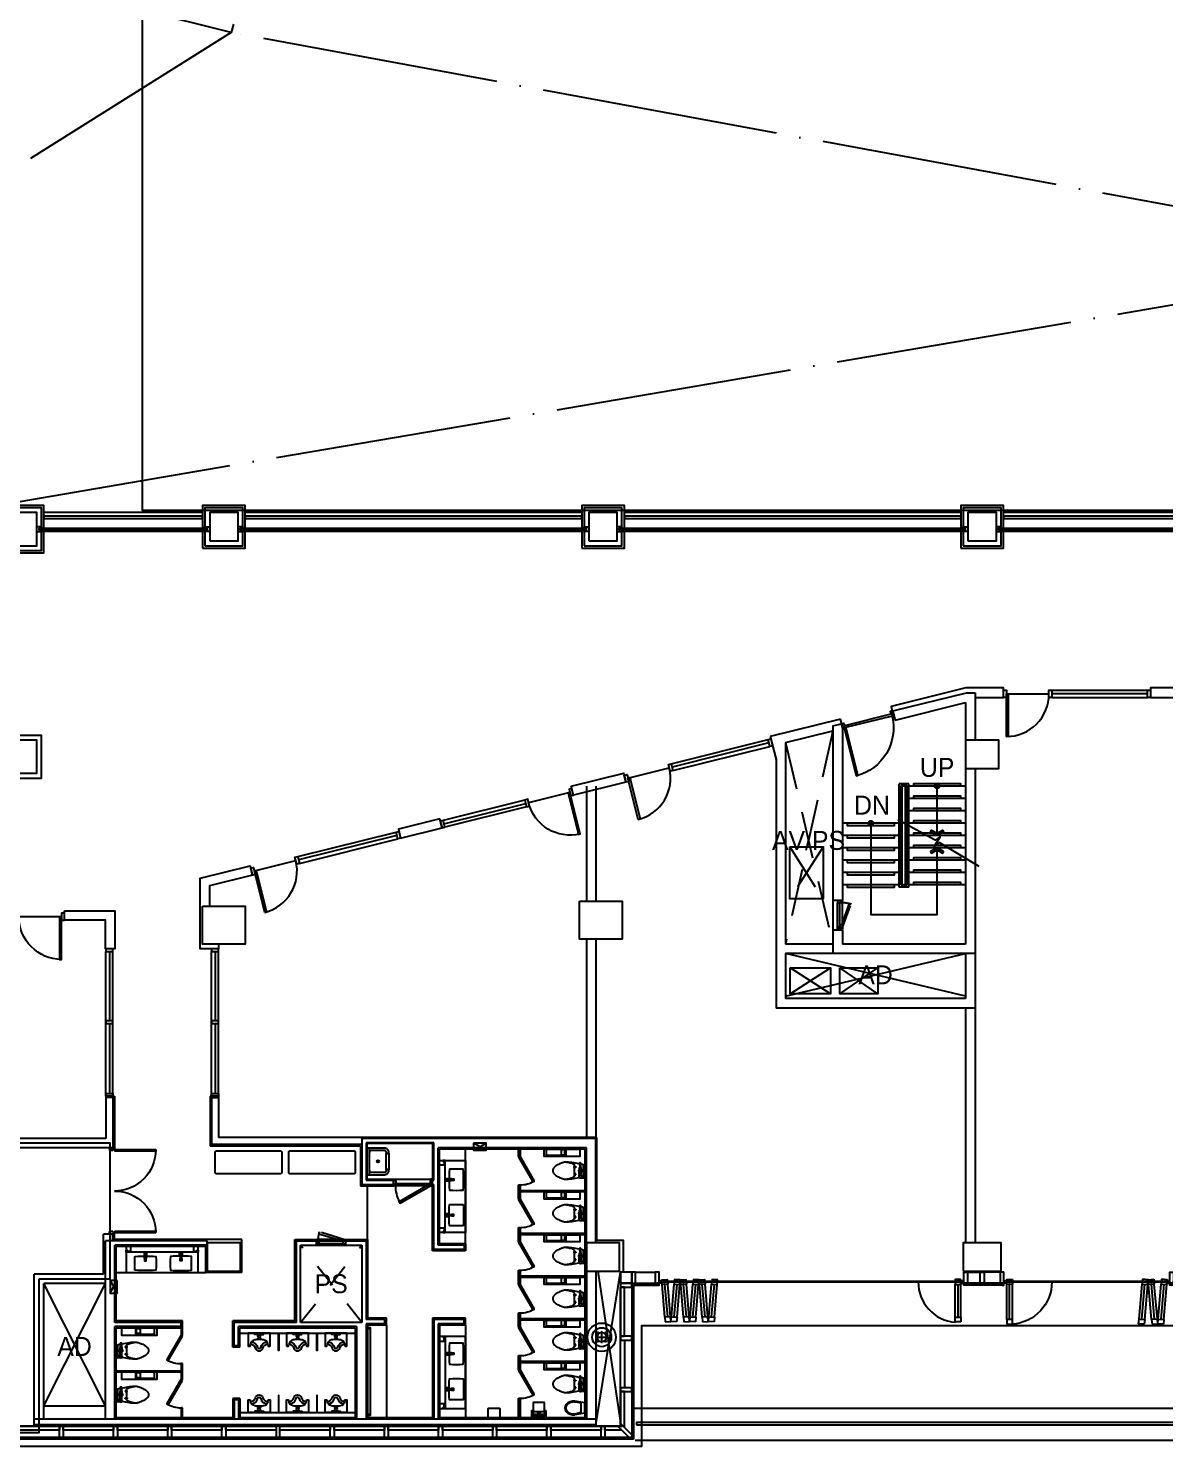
# Model space of a CAD drawing. Header units: millimetres. Extents: x -7448 to 427567, y 91657 to 341328.
# Drawn here: x 232047 to 256022, y 198542 to 228452 of the extents above; entities that cross this region are included whole.
import ezdxf
from ezdxf.enums import TextEntityAlignment as Align
from ezdxf.lldxf.tags import DXFTag

# ---------------------------------------------------------------- set-up
doc = ezdxf.new("R2010")
doc.units = ezdxf.units.MM
doc.header["$LTSCALE"] = 500
doc.header["$MEASUREMENT"] = 0
for name, pattern in [('CEN-1', [24, 20, -2, 0, -2]), ('CONTINOUS', [0]), ('HIDDEN', [2, 1, -1]), ('HOON1', [3, 2, -1])]:
    doc.linetypes.add(name, pattern=pattern)
doc.layers.get('0').update_dxf_attribs({"linetype": 'CONTINUOUS'})
doc.layers.add('e-plan', color=9, linetype='CONTINUOUS')
doc.styles.add('돋움', font='Dotum.ttf')
tags = doc.linetypes.add('HIDDENX2', pattern=[0.75, 0.5, -0.25]).pattern_tags.tags
tags[6:7] = [DXFTag(74, 4), DXFTag(75, 0), DXFTag(340, '0'), DXFTag(46, 1.0), DXFTag(50, 0.0), DXFTag(44, 0.0), DXFTag(45, 0.0)]
tags[4:5] = [DXFTag(74, 4), DXFTag(75, 0), DXFTag(340, '0'), DXFTag(46, 1.0), DXFTag(50, 0.0), DXFTag(44, 0.0), DXFTag(45, 0.0)]

# ---------------------------------------------------------------- blocks, each defined once
blk = doc.blocks.new('2F 기둥 140514')
at = {"layer": 'e-plan', "ltscale": 0.5}
for points in [[(171603, 87500), (172303, 87500), (172303, 88200), (171603, 88200)], [(175953, 87600), (176553, 87600), (176553, 88200), (175953, 88200)], [(183953, 87600), (184553, 87600), (184553, 88200), (183953, 88200)], [(191953, 87600), (192553, 87600), (192553, 88200), (191953, 88200)], [(171603, 82700), (172303, 82700), (172303, 83400), (171603, 83400)], [(191903, 82800), (192603, 82800), (192603, 83400), (191903, 83400)], [(175803, 79900), (176703, 79900), (176703, 79100), (175803, 79100)], [(183753, 80000), (184653, 80000), (184653, 79200), (183753, 79200)], [(175903, 72200), (176603, 72200), (176603, 72800), (175903, 72800)], [(183903, 72200), (184603, 72200), (184603, 72800), (183903, 72800)], [(191853, 72200), (192653, 72200), (192653, 72800), (191853, 72800)]]:
    blk.add_lwpolyline(points, close=True, dxfattribs=at)
blk = doc.blocks.new('A$C786028D1')
at = {"layer": 'e-plan', "linetype": 'ByBlock'}
for p, q in [((-171033, -57343), (-171067, -57343)), ((-171067, -57377), (-171067, -57343)), ((-170967, -57568), (-170967, -57318)), ((-170867, -57343), (-170901, -57343)), ((-170867, -57377), (-170867, -57343)), ((-171092, -57443), (-170842, -57443)), ((-171067, -57543), (-171067, -57509)), ((-171033, -57543), (-171067, -57543)), ((-170867, -57543), (-170901, -57543)), ((-170867, -57543), (-170867, -57509))]:
    blk.add_line(p, q, dxfattribs=at)
blk.add_circle((-170967, -57443), 300, dxfattribs=at)
at = {"layer": 'e-plan', "linetype": 'CONTINOUS'}
blk.add_circle((-170967, -57443), 200, dxfattribs=at)
at = {"layer": 'e-plan', "linetype": 'Continuous'}
blk.add_circle((-170967, -57443), 100, dxfattribs=at)
blk = doc.blocks.new('do-hi-207-D-P')
at = {"layer": 'e-plan'}
for p, q in [((25, 50), (25, 925)), ((55, 50), (55, 924)), ((1745, 50), (1745, 924)), ((1775, 50), (1775, 925)), ((0, -50), (0, 50)), ((0, 50), (25, 50)), ((25, 50), (55, 50)), ((25, 50), (25, 19)), ((25, 19), (45, 19)), ((45, 19), (45, -50)), ((1775, 50), (1745, 50)), ((1775, 19), (1755, 19)), ((1755, 19), (1755, -50)), ((1800, 50), (1775, 50)), ((1775, 50), (1775, 19)), ((1800, -50), (1800, 50)), ((0, -50), (45, -50)), ((1800, -50), (1755, -50))]:
    blk.add_line(p, q, dxfattribs=at)
for centre, start, end in [((25, 50), 0, 90), ((1775, 50), 90, 180)]:
    blk.add_arc(centre, 875, start, end, dxfattribs=at)
blk = doc.blocks.new('A$C4EB37CB7')
at = {"layer": 'e-plan'}
for p, q in [((174, 730), (-5, 64)), ((231, 715), (53, 48)), ((289, 699), (111, 33))]:
    blk.add_line(p, q, dxfattribs=at)
for points in [[(199, 827), (315, 796), (289, 699), (174, 730), (199, 827)], [(-31, -33), (85, -64), (111, 33), (-5, 64), (-31, -33)]]:
    blk.add_lwpolyline(points, dxfattribs=at)
blk.add_circle((40, 0), 5, dxfattribs=at)
blk = doc.blocks.new('A$C3BB01FC6')
at = {"layer": 'e-plan'}
for p, q in [((-722, 327), (-26, 73)), ((-763, 214), (-68, -39)), ((-742, 270), (-47, 17))]:
    blk.add_line(p, q, dxfattribs=at)
for points in [[(-857, 248), (-816, 361), (-722, 327), (-763, 214), (-857, 248)], [(68, 39), (-26, 73), (-68, -39), (26, -73), (68, 39)]]:
    blk.add_lwpolyline(points, dxfattribs=at)
blk.add_circle((0, 0), 5, dxfattribs=at)
blk = doc.blocks.new('폴딩도어')
at = {"layer": 'e-plan', "ltscale": 0.5}
for p, q in [((490, 195), (70, 195)), ((490, 155), (70, 155)), ((3990, 135), (570, 135)), ((3990, 120), (570, 120)), ((7570, 135), (4150, 135)), ((7570, 120), (4150, 120)), ((7650, 195), (8070, 195)), ((7650, 155), (8070, 155)), ((450, -80), (70, -80)), ((7690, -80), (8070, -80))]:
    blk.add_line(p, q, dxfattribs=at)
at = {"layer": 'e-plan'}
for p, q in [((3990, 135), (570, 135)), ((3990, 120), (570, 120)), ((7390, 135), (4150, 135)), ((7390, 120), (4150, 120))]:
    blk.add_line(p, q, dxfattribs=at)
at = {"layer": 'e-plan', "ltscale": 0.5}
for points in [[(70, 195), (70, 155), (30, 155), (30, -80), (110, -80), (110, 155), (70, 155)], [(490, 195), (490, 155), (530, 155), (530, -80), (450, -80), (450, 155), (490, 155)], [(7650, 195), (7650, 155), (7610, 155), (7610, -80), (7690, -80), (7690, 155), (7650, 155)]]:
    blk.add_lwpolyline(points, dxfattribs=at)
for points in [[(490, 195), (530, 195), (530, 155), (490, 155)], [(7610, 155), (7650, 155), (7650, 195), (7610, 195)]]:
    blk.add_lwpolyline(points, close=True, dxfattribs=at)
at = {"layer": 'e-plan'}
for points in [[(530, 100), (570, 100), (570, 155), (530, 155)], [(4030, 100), (3990, 100), (3990, 155), (4030, 155)], [(4030, 155), (4070, 155), (4070, 195), (4030, 195)], [(4070, 155), (4110, 155), (4110, 195), (4070, 195)], [(4110, 100), (4150, 100), (4150, 155), (4110, 155)], [(7610, 100), (7570, 100), (7570, 155), (7610, 155)]]:
    blk.add_lwpolyline(points, close=True, dxfattribs=at)
blk.add_lwpolyline([(4070, 195), (4070, 155), (4030, 155), (4030, -80), (4110, -80), (4110, 155), (4070, 155)], dxfattribs=at)
for centre, radius, start, end in [((648, 127), 892, 0, 86.1432), ((7492, 128), 842, 94.0856, 180.5103)]:
    blk.add_arc(centre, radius, start, end, dxfattribs=at)
for p, rotation in [((648, 127), 289.9999994917431), ((3637, 127), 284.999999491743), ((4228, 127), 284.999999491743), ((4631, 127), 284.999999491743)]:
    blk.add_blockref('A$C3BB01FC6', p, dxfattribs=dict(at, rotation=rotation))
at = {"layer": 'e-plan', "xscale": -1}
for name, p, rotation in [('A$C3BB01FC6', (3509, 127), 75.00000050825693), ('A$C3BB01FC6', (3912, 127), 75.00000050825693), ('A$C3BB01FC6', (4503, 127), 75.00000050825693), ('A$C4EB37CB7', (7530, 118), 345)]:
    blk.add_blockref(name, p, dxfattribs=dict(at, rotation=rotation))
blk = doc.blocks.new('APT204')
blk.add_line((10, -50), (550, -50))
for points in [[(0, 0), (0, -370, 0.414214), (90, -460), (110, -460), (110, -465), (450, -465), (450, -460), (470, -460, 0.414214), (560, -370), (560, 0)], [(90, -50, 0.414214), (50, -90), (50, -370, 0.414214), (90, -410), (110, -410)], [(450, -410), (470, -410, 0.414214), (510, -370), (510, -90, 0.414214), (470, -50, 0.414214)]]:
    blk.add_lwpolyline(points, format="xyb")
blk.add_lwpolyline([(110, -460), (110, -405), (450, -405), (450, -460)])
blk.add_circle((280, -230), 25)
for centre, start, end in [((10, -40), 180, 270), ((550, -40), 270, 0)]:
    blk.add_arc(centre, 10, start, end)
blk = doc.blocks.new('수전')
at = {"layer": 'e-plan'}
for points in [[(-122, 17), (-172, 17), (-172, -17), (-122, -17)], [(-122, 17), (-12, 17), (-12, -17), (-122, -17)]]:
    blk.add_lwpolyline(points, close=True, dxfattribs=at)
blk.add_lwpolyline([(-58, -17), (-58, -29), (0, -29), (0, 29), (-58, 29), (-58, 17)], dxfattribs=at)
blk = doc.blocks.new('A$C77C34C64')
at = {"layer": 'e-plan'}
for centre, radius, start, end in [((224, -4412), 4716, 90, 92.6399), ((224, -4412), 4716, 87.3601, 90), ((5047, 152), 5047, 178.3861, 181.6139), ((7, 294), 5, 92.6399, 178.3861), ((7, 10), 5, 181.6139, 267.3601), ((224, 4716), 4716, 267.3601, 272.6399), ((441, 294), 5, 1.6139, 87.3601), ((441, 10), 5, 272.6399, 358.3861), ((-4599, 152), 5047, 358.3861, 1.6139)]:
    blk.add_arc(centre, radius, start, end, dxfattribs=at)
blk = doc.blocks.new('A$C66941DA5')
at = {"layer": 'e-plan'}
blk.add_line((-900, 0), (0, 0), dxfattribs=at)
blk.add_lwpolyline([(-900, 0), (-860, 0), (-860, -900), (-900, -900)], close=True, dxfattribs=at)
blk.add_arc((-900, 0), 900, 270, 360, dxfattribs=at)
blk = doc.blocks.new('A$C6B9375F1')
at = {"layer": 'e-plan'}
blk.add_lwpolyline([(-30, 195), (-30, 155), (10, 155), (10, -80), (-70, -80), (-70, 155), (-30, 155)], dxfattribs=at)
blk = doc.blocks.new('CC-102P')
at = {"layer": 'e-plan'}
for p, q in [((9, 148), (9, 108)), ((84, 108), (30, 108)), ((79, 113), (79, 13)), ((119, 113), (119, 13)), ((229, 83), (189, 83)), ((189, 83), (189, 63)), ((189, 63), (229, 63)), ((219, 113), (219, -2)), ((229, 63), (229, 83)), ((79, -17), (79, -67)), ((79, -67), (119, -67)), ((119, -67), (119, -17)), ((189, -67), (229, -67)), ((189, -87), (189, -67)), ((229, -87), (189, -87)), ((219, -2), (219, -117)), ((229, -67), (229, -87))]:
    blk.add_line(p, q, dxfattribs=at)
blk.add_lwpolyline([(-1, 163), (-1, 93), (9, 98), (9, 108), (30, 108, 0.018932), (29, 73), (29, -2), (29, -77, 0.024922), (31, -123, 0.25497), (34, -127, 0.056948), (38, -128, 0.016043), (54, -132), (85, -137), (84, -152, 1.060552), (114, -152), (113, -143), (279, -172, 0.022182), (347, -181, 0.0294), (399, -182, 0.029565), (435, -179, 0.035314), (464, -172, 0.006976), (476, -168, 0.004694), (494, -162, 0.019426), (535, -146, 0.015468), (584, -122, 0.040875), (614, -103, 0.036447), (644, -77, 0.04843), (664, -52, 0.068612), (674, -32, 0.037226), (678, -16, 0.041311), (679, -2, 0.041311), (678, 13, 0.037226), (674, 28, 0.068612), (664, 48, 0.04843), (644, 73, 0.036447), (614, 99, 0.040875), (584, 118, 0.015468), (535, 142, 0.019426), (494, 158, 0.004694), (476, 164, 0.006976), (464, 168, 0.035314), (435, 175, 0.029565), (399, 178, 0.0294), (347, 177, 0.022182), (279, 168), (121, 140, 0.455372), (84, 148), (9, 148), (9, 158)], format="xyb", close=True, dxfattribs=at)
blk.add_lwpolyline([(89, -67), (85, -137, 1.060552)], format="xyb", dxfattribs=at)
blk.add_lwpolyline([(113, -143), (109, -67)], dxfattribs=at)
for centre in [(99, 128), (99, -2)]:
    blk.add_circle(centre, 25, dxfattribs=at)
for centre, radius, start, end in [((99, -2), 35, 124.8499, 235.1501), ((99, -2), 35, 304.8499, 55.1501), ((222, 113), 3.54, 126.8699, 180), ((325, -24), 174, 119.5675, 126.8699), ((473, -285), 475, 116.5651, 119.5675), ((396, -131), 303, 112.8053, 116.5651), ((370, -68), 234, 105.9454, 112.8053), ((470, -419), 599, 101.6565, 105.9454), ((417, -162), 337, 94.3987, 101.6565), ((231, -117), 12.3, 180, 225), ((261, -87), 54.8, 225, 245.9278), ((358, 129), 291, 245.9278, 249.444), ((453, 384), 564, 249.444, 251.9714), ((608, 860), 1064, 251.9714, 254.0546), ((543, 633), 828, 254.0546, 256.4166), ((406, 66), 244, 256.4166, 265.6013)]:
    blk.add_arc(centre, radius, start, end, dxfattribs=at)
blk = doc.blocks.new('CU-301P')
at = {"layer": 'e-plan'}
for p, q in [((0, 15), (50, 15)), ((95, 10), (105, 10)), ((0, -15), (50, -15)), ((95, -10), (105, -10))]:
    blk.add_line(p, q, dxfattribs=at)
blk.add_lwpolyline([(0, -230), (0, 230), (265, 230, -0.414214), (270, 225), (270, 195, -0.333333), (265, 190), (230, 185, 0.337547), (310, 80, -0.761905), (310, -80, 0.337547), (230, -185), (265, -190, -0.414214), (270, -195), (270, -225, -0.414214), (265, -230)], format="xyb", close=True, dxfattribs=at)
for points in [[(65, 25), (40, 25), (25, 40), (25, 90), (0, 90)], [(65, -25), (40, -25), (25, -40), (25, -90), (0, -90)]]:
    blk.add_lwpolyline(points, dxfattribs=at)
blk.add_lwpolyline([(105, 25), (110, 25), (110, -25), (105, -25)], close=True, dxfattribs=at)
for points in [[(230, -185, -0.333591), (139, -94, -0.024709), (130, 0, -0.066959), (139, 94, -0.287367), (230, 185)], [(182, 162, 0.29721), (297, 32, -0.761905), (297, -32, 0.302811), (181, -165, 0.337547)]]:
    blk.add_lwpolyline(points, format="xyb", dxfattribs=at)
blk.add_circle((70, 0), 25, dxfattribs=at)
blk = doc.blocks.new('D800-140')
at = {"layer": 'e-plan'}
for p, q in [((30, 0), (770, 0)), ((30, -40), (770, -40))]:
    blk.add_line(p, q, dxfattribs=at)
for points in [[(50, -35), (690, 335), (670, 369), (30, 0)], [(0, -140), (30, -140), (30, -100), (40, -100), (40, -40), (30, -40), (30, 0), (0, 0)], [(800, -140), (770, -140), (770, -100), (760, -100), (760, -40), (770, -40), (770, 0), (800, 0)]]:
    blk.add_lwpolyline(points, close=True, dxfattribs=at)
blk.add_arc((30, 0), 740, 0, 26.9014, dxfattribs=at)
blk = doc.blocks.new('지상1층 평면도$0$TO')
at = {"layer": 'e-plan'}
for p, q in [((0, 132), (265, 174, 0)), ((0, 132), (0, -143, 0)), ((97, 118), (235, 147, 0)), ((97, 116), (97, -127)), ((108, 130, 0), (234, 156, 0)), ((0, -143, 0), (265, -184, 0)), ((97, -129), (235, -157)), ((108, -140), (234, -166))]:
    blk.add_line(p, q, dxfattribs=at)
for centre, major_axis, ratio, start_param, end_param in [((111, 116, 0), (-9.55, 9.55), 1, 5.702584, 7.068585), ((287, -5, 0), (-242, 0, 0), 0.742281, 1.476545, 4.80664), ((111, -127), (-9.55, -9.55), 1, -0.785396, 0.580235)]:
    blk.add_ellipse(centre, major_axis=major_axis, ratio=ratio, start_param=start_param, end_param=end_param, dxfattribs=at)
for points, knots in [([(234, -166), (273, -172, 0), (281, -172, 0), (302, -172, 0), (316, -171, 0), (343, -168, 0), (356, -165, 0), (381, -158, 0), (393, -154, 0), (417, -143, 0), (428, -138, 0), (448, -125, 0), (457, -118, 0), (474, -102, 0), (482, -94, 0), (495, -77, 0), (500, -69, 0), (509, -50, 0), (512, -41, 0), (516, -22, 0), (517, -13, 0), (517, 6, 0), (515, 16, 0), (511, 34, 0), (507, 44, 0), (498, 62, 0), (492, 70, 0), (479, 87, 0), (471, 95, 0), (454, 110, 0), (444, 117, 0), (423, 129, 0), (412, 135, 0), (389, 145, 0), (376, 149, 0), (350, 155, 0), (337, 158, 0), (310, 161, 0), (297, 162, 0), (277, 162, 0), (271, 161, 0), (234, 156, 0)], [1.476545, 1.476545, 1.476545, 1.476545, 1.575986, 1.575986, 1.751248, 1.751248, 1.92651, 1.92651, 2.101771, 2.101771, 2.277033, 2.277033, 2.452294, 2.452294, 2.627556, 2.627556, 2.802817, 2.802817, 2.978079, 2.978079, 3.15334, 3.15334, 3.328602, 3.328602, 3.503864, 3.503864, 3.679125, 3.679125, 3.854387, 3.854387, 4.029648, 4.029648, 4.20491, 4.20491, 4.380171, 4.380171, 4.555433, 4.555433, 4.730694, 4.730694, 4.80664, 4.80664, 4.80664, 4.80664]), ([(235, -157), (242, -158, 0), (249, -159, 0), (262, -161, 0), (268, -162, 0), (275, -162, 0), (277, -163, 0), (281, -163, 0), (283, -163, 0), (286, -163, 0), (287, -163, 0), (290, -163, 0), (291, -163, 0), (293, -163, 0), (294, -163, 0), (297, -163, 0), (299, -163, 0), (306, -163, 0), (310, -162, 0), (323, -161, 0), (331, -160, 0), (348, -157, 0), (356, -155, 0), (376, -150, 0), (388, -146, 0), (410, -136, 0), (421, -131, 0), (440, -119, 0), (449, -113, 0), (465, -99, 0), (472, -91, 0), (485, -76, 0), (490, -68, 0), (499, -51, 0), (502, -43, 0), (507, -23, 0), (508, -12, 0), (507, 11, 0), (505, 22, 0), (498, 40, 0), (495, 47, 0), (487, 61, 0), (483, 68, 0), (472, 82, 0), (465, 88, 0), (450, 101, 0), (442, 107, 0), (424, 119, 0), (414, 124, 0), (394, 133, 0), (383, 137, 0), (361, 144, 0), (349, 146, 0), (326, 150, 0), (314, 152, 0), (301, 152, 0), (300, 152, 0), (297, 152, 0), (295, 153, 0), (292, 153, 0), (290, 153, 0), (288, 153, 0), (287, 153, 0), (285, 153, 0), (285, 153, 0), (284, 153, 0), (283, 153, 0), (282, 153, 0), (282, 153, 0), (280, 153, 0), (279, 152, 0), (277, 152, 0), (276, 152, 0), (272, 152, 0), (270, 152, 0), (263, 151, 0), (255, 150, 0), (242, 148, 0), (238, 147, 0), (235, 147, 0)], [1.476545, 1.476545, 1.476545, 1.476545, 1.495339, 1.495339, 1.522158, 1.522158, 1.539937, 1.539937, 1.557715, 1.557715, 1.575493, 1.575493, 1.589782, 1.589782, 1.604072, 1.604072, 1.632651, 1.632651, 1.68981, 1.68981, 1.804127, 1.804127, 1.918445, 1.918445, 2.090235, 2.090235, 2.262025, 2.262025, 2.433815, 2.433815, 2.605605, 2.605605, 2.777395, 2.777395, 2.949185, 2.949185, 3.175204, 3.175204, 3.401222, 3.401222, 3.542853, 3.542853, 3.690218, 3.690218, 3.845265, 3.845265, 4.005974, 4.005974, 4.166683, 4.166683, 4.327391, 4.327391, 4.4881, 4.4881, 4.648809, 4.648809, 4.662269, 4.662269, 4.689188, 4.689188, 4.704843, 4.704843, 4.719273, 4.719273, 4.727351, 4.727351, 4.734116, 4.734116, 4.740882, 4.740882, 4.752111, 4.752111, 4.76334, 4.76334, 4.774569, 4.774569, 4.799343, 4.799343, 4.80664, 4.80664, 4.80664, 4.80664])]:
    blk.add_open_spline(points, degree=3, knots=knots, dxfattribs=at)
blk = doc.blocks.new('gsdafsdf')
at = {"layer": 'e-plan', "linetype": 'Continuous'}
for p, q in [((7027493, 2113737), (7027509, 2113737)), ((7027493, 2113705), (7027509, 2113705))]:
    blk.add_line(p, q, dxfattribs=at)
at = {"layer": 'e-plan', "linetype": 'HIDDENX2'}
blk.add_lwpolyline([(7027456, 2113598), (7027271, 2113598, -0.414214), (7027266, 2113603), (7027266, 2113839, -0.414214), (7027271, 2113844), (7027455, 2113844)], format="xyb", dxfattribs=at)
at = {"layer": 'e-plan', "linetype": 'Continuous'}
for points in [[(7027446, 2113848, -0.414214), (7027441, 2113853), (7027441, 2113872, -0.414214), (7027446, 2113877), (7027584, 2113877), (7027584, 2113566), (7027446, 2113566, -0.414214), (7027441, 2113571), (7027441, 2113589, -0.414214), (7027446, 2113594), (7027544, 2113594, 0.414214), (7027554, 2113604), (7027554, 2113838, 0.414214), (7027544, 2113848)], [(7027545, 2113598, 0.414214), (7027550, 2113603), (7027550, 2113620, 0.182213), (7027548, 2113623), (7027538, 2113635, -0.182213), (7027537, 2113638), (7027537, 2113804, -0.182213), (7027538, 2113807), (7027548, 2113819, 0.182213), (7027550, 2113822), (7027550, 2113839, 0.414214), (7027545, 2113844), (7027455, 2113844, 0.414214), (7027450, 2113839), (7027450, 2113603, 0.414214), (7027455, 2113598)], [(7027454, 2113688, 0.414214), (7027455, 2113686), (7027465, 2113686, 0.592772), (7027465, 2113756), (7027455, 2113756, 0.414214), (7027454, 2113754), (7027454, 2113721)], [(7027493, 2113702, 0.414214), (7027499, 2113696), (7027502, 2113696, 0.414214), (7027509, 2113702), (7027509, 2113721), (7027509, 2113740, 0.414214), (7027502, 2113746), (7027499, 2113746, 0.414214), (7027493, 2113740)]]:
    blk.add_lwpolyline(points, format="xyb", close=True, dxfattribs=at)
blk.add_lwpolyline([(7027519, 2113599, -0.236068), (7027517, 2113603), (7027517, 2113839, -0.236068), (7027519, 2113843)], format="xyb", dxfattribs=at)
blk = doc.blocks.new('asd600')
at = {"layer": 'e-plan'}
for p, q in [((30, 0), (570, 0)), ((45, -45), (555, -45)), ((45, -100), (555, -100))]:
    blk.add_line(p, q, dxfattribs=at)
at = {"layer": 'e-plan', "linetype": 'HIDDEN'}
blk.add_lwpolyline([(546, 158), (559, 120), (44, -37), (30, 0), (546, 158)], dxfattribs=at)
at = {"layer": 'e-plan'}
for points in [[(0, 0), (0, -100), (30, -100), (30, -100), (45, -100), (45, -45), (30, -45), (30, 0)], [(600, 0), (600, -100), (570, -100), (570, -100), (555, -100), (555, -45), (570, -45), (570, 0)]]:
    blk.add_lwpolyline(points, close=True, dxfattribs=at)
at = {"layer": 'e-plan', "linetype": 'HIDDEN'}
blk.add_arc((30, 0), 540, 0, 17.0611, dxfattribs=at)
blk = doc.blocks.new('A$C2A8C388E')
at = {"layer": 'e-plan'}
blk.add_lwpolyline([(0, 57), (235, 292), (292, 292), (292, 235), (57, 0), (57, 57)], close=True, dxfattribs=at)
blk = doc.blocks.new('fsd1100-100')
at = {"layer": 'e-plan'}
for p, q in [((1070, 0), (30, 0)), ((1055, -45), (45, -45))]:
    blk.add_line(p, q, dxfattribs=at)
blk.add_lwpolyline([(30, 1040), (70, 1040), (70, 1030), (70, 20), (70, 0), (30, 0)], close=True, dxfattribs=at)
for points in [[(0, 0), (0, -100), (45, -100), (45, -45), (30, -45), (30, 0), (0, 0)], [(1100, 0), (1100, -100), (1055, -100), (1055, -45), (1070, -45), (1070, 0), (1100, 0)]]:
    blk.add_lwpolyline(points, dxfattribs=at)
blk.add_arc((30, 0), 1040, 0, 90, dxfattribs=at)
blk = doc.blocks.new('fasd600')
at = {"layer": 'e-plan'}
for p, q in [((35, 0), (565, 0)), ((50, -50), (550, -50)), ((50, -100), (550, -100))]:
    blk.add_line(p, q, dxfattribs=at)
at = {"layer": 'e-plan', "linetype": 'HIDDEN'}
blk.add_lwpolyline([(532, 185), (544, 147), (49, -37), (35, 0), (532, 185)], dxfattribs=at)
at = {"layer": 'e-plan'}
for points in [[(0, 0), (0, -100), (35, -100), (35, -100), (50, -100), (50, -50), (35, -50), (35, 0)], [(600, 0), (600, -100), (565, -100), (565, -100), (550, -100), (550, -50), (565, -50), (565, 0)]]:
    blk.add_lwpolyline(points, close=True, dxfattribs=at)
at = {"layer": 'e-plan', "linetype": 'HIDDEN'}
blk.add_arc((35, 0), 530, 0, 20.3876, dxfattribs=at)

msp = doc.modelspace()

# ---------------------------------------------------------------- linework, layer by layer
at = {"layer": 'e-plan', "linetype": 'CEN-1', "ltscale": 0.5}
for p, q in [((236328, 228362), (212652, 213542)), ((231372, 218392), (289142, 228242)), ((289142, 218642), (236328, 228362))]:
    msp.add_line(p, q, dxfattribs=at)
at = {"layer": 'e-plan'}
for p, q in [((235722, 218242), (232372, 218242)), ((243722, 218242), (236622, 218242)), ((251722, 218242), (244622, 218242)), ((259772, 218242), (252622, 218242)), ((235822, 217902), (232272, 217902)), ((235822, 217882), (232272, 217882)), ((235772, 217842), (232322, 217842)), ((243822, 217902), (236522, 217902)), ((243822, 217882), (236522, 217882)), ((243772, 217842), (236572, 217842)), ((251822, 217902), (244522, 217902)), ((251822, 217882), (244522, 217882)), ((251772, 217842), (244572, 217842)), ((259822, 217902), (252522, 217902)), ((259822, 217882), (252522, 217882)), ((259772, 217842), (252572, 217842)), ((253642, 214492), (255662, 214492)), ((250285, 214056), (251840, 214442)), ((250333, 213861), (251822, 214232)), ((251822, 214232), (251822, 209142)), ((251840, 214442), (252022, 214442)), ((252022, 214442), (252022, 213442)), ((255662, 214417), (253642, 214417)), ((253642, 214342), (255662, 214342)), ((249184, 213885), (247702, 213517)), ((249208, 213788), (249184, 213885)), ((250285, 214056), (250333, 213861)), ((248022, 213390), (249022, 213639)), ((249022, 213742), (249198, 213785)), ((249022, 213742), (249022, 210062)), ((249198, 213785), (249222, 213688)), ((249222, 213688), (249222, 210062)), ((245611, 212945), (247655, 213454)), ((247674, 213381), (245629, 212873)), ((245647, 212800), (247692, 213308)), ((247702, 213517), (247822, 213031)), ((248022, 213390), (248022, 209142)), ((247822, 213031), (247822, 207792)), ((252022, 212842), (252022, 208942)), ((243822, 212474), (243822, 210042)), ((244022, 212474), (244022, 210042)), ((250622, 212522), (250422, 212522)), ((250422, 210342), (250422, 212522)), ((250582, 212482), (250462, 212482)), ((250462, 210382), (250462, 212482)), ((250557, 212472), (250487, 212472)), ((250487, 210392), (250487, 212472)), ((250557, 210392), (250557, 212472)), ((250582, 212472), (250557, 212472)), ((250582, 210382), (250582, 212482)), ((250622, 210342), (250622, 212522)), ((251822, 212472), (250622, 212472)), ((242525, 212178), (240797, 211749)), ((240815, 211676), (242543, 212106)), ((250582, 212212), (250557, 212212)), ((251822, 212212), (250622, 212212)), ((242561, 212033), (240833, 211604)), ((250582, 211952), (250557, 211952)), ((251822, 211952), (250622, 211952)), ((237731, 210987), (239807, 211503)), ((250422, 211692), (249222, 211692)), ((250487, 211692), (250462, 211692)), ((250582, 211692), (250557, 211692)), ((251822, 211692), (250622, 211692)), ((239825, 211430), (237749, 210914)), ((237767, 210841), (239844, 211358)), ((250422, 211432), (249222, 211432)), ((250422, 211172), (249222, 211172)), ((250487, 211432), (250462, 211432)), ((250487, 211172), (250462, 211172)), ((250582, 211432), (250557, 211432)), ((250582, 211172), (250557, 211172)), ((251822, 211432), (250622, 211432)), ((251822, 211172), (250622, 211172)), ((250422, 210912), (249222, 210912)), ((250487, 210912), (250462, 210912)), ((250582, 210912), (250557, 210912)), ((251822, 210912), (250622, 210912)), ((250422, 210652), (249222, 210652)), ((250487, 210652), (250462, 210652)), ((250582, 210652), (250557, 210652)), ((251822, 210652), (250622, 210652)), ((250422, 210392), (249222, 210392)), ((250622, 210342), (250422, 210342)), ((250487, 210392), (250462, 210392)), ((250582, 210382), (250462, 210382)), ((250557, 210392), (250487, 210392)), ((250582, 210392), (250557, 210392)), ((251822, 210392), (250622, 210392)), ((249022, 210062), (249022, 209442)), ((249222, 210062), (249022, 210062)), ((249022, 209442), (249022, 208942)), ((249022, 209442), (249222, 209442)), ((249222, 209442), (249222, 209142)), ((243822, 209242), (243822, 205062)), ((244022, 209242), (244022, 205062)), ((249022, 209142), (248022, 209142)), ((251822, 209142), (249222, 209142)), ((233682, 205992), (233682, 208982)), ((233757, 208982), (233757, 207522)), ((233832, 205992), (233832, 208982)), ((235912, 205992), (235912, 208982)), ((235987, 208982), (235987, 207522)), ((236062, 205992), (236062, 208982)), ((248022, 208942), (248022, 207992)), ((249022, 208942), (248022, 208942)), ((248022, 208042), (251822, 208942)), ((251822, 208042), (248022, 208942)), ((252022, 208942), (249022, 208942)), ((251822, 208942), (251822, 207992)), ((252022, 208942), (252022, 207792)), ((248122, 208092), (248972, 208642)), ((248972, 208092), (248122, 208642)), ((249172, 208092), (249972, 208642)), ((249972, 208092), (249172, 208642)), ((251822, 207992), (248022, 207992)), ((252022, 207792), (247822, 207792)), ((251822, 207792), (251822, 202842)), ((252022, 207792), (252022, 202842)), ((233757, 207462), (233757, 205992)), ((235987, 207462), (235987, 205992)), ((233682, 205932), (233682, 205042)), ((233832, 205902), (233682, 205902)), ((233822, 205932), (233862, 205932)), ((233832, 205902), (233832, 204842)), ((233862, 205932), (233862, 204832)), ((235882, 205932), (235882, 204882)), ((235922, 205932), (235882, 205932)), ((235912, 205902), (235912, 204912)), ((235912, 205902), (236062, 205902)), ((236062, 205932), (236062, 205062)), ((233682, 205042), (211817, 205042)), ((239082, 204912), (235912, 204912)), ((239082, 205062), (236062, 205062)), ((244042, 205062), (239082, 205062)), ((244022, 205042), (239082, 205042)), ((239082, 205042), (239082, 204072)), ((239172, 204952), (239172, 204162)), ((240602, 204952), (239172, 204952)), ((239192, 204932), (239192, 204182)), ((240582, 204932), (239192, 204932)), ((240582, 204182), (240582, 204932)), ((240602, 204162), (240602, 204952)), ((241707, 204792), (241437, 204942)), ((241437, 204792), (241707, 204942)), ((244022, 202842), (244022, 205042)), ((244042, 202892), (244042, 205062)), ((233832, 204842), (211817, 204842)), ((239052, 204882), (235882, 204882)), ((239052, 204882), (239052, 204042)), ((243822, 204842), (240692, 204842)), ((240692, 202792), (240692, 204842)), ((243792, 204812), (240722, 204812)), ((240722, 202822), (240722, 204812)), ((241272, 202822), (241272, 204812)), ((243792, 204812), (243792, 199152)), ((243822, 202842), (243822, 204842)), ((239052, 204042), (239762, 204042)), ((239082, 204072), (239752, 204072)), ((239172, 204162), (239752, 204162)), ((239192, 204182), (239762, 204182)), ((239202, 202912), (239202, 204042)), ((239752, 204072), (239752, 204162)), ((239792, 204182), (240532, 204182)), ((240562, 204182), (240582, 204182)), ((240562, 204042), (240572, 204042)), ((240572, 204162), (240602, 204162)), ((240572, 204072), (240572, 204162)), ((240572, 204072), (240602, 204072)), ((240572, 202672), (240572, 204042)), ((240602, 202702), (240602, 204072)), ((233832, 203022), (233632, 203022)), ((233632, 202182), (233632, 203022)), ((233672, 199122), (233672, 202882)), ((235822, 202882), (233672, 202882)), ((233832, 202882), (233832, 203022)), ((233862, 202912), (233862, 203032)), ((236552, 202912), (233862, 202912)), ((233872, 201162), (233872, 202792)), ((235822, 202792), (233872, 202792)), ((235822, 202792), (235822, 202882)), ((236552, 202212), (236552, 202912)), ((237672, 201192), (237672, 202912)), ((237672, 202912), (239202, 202912)), ((237702, 201162), (237702, 202882)), ((237702, 202882), (238127, 202882)), ((237792, 201162), (237792, 202792)), ((237792, 202792), (238127, 202792)), ((238127, 202792), (238127, 202882)), ((238127, 202792), (238747, 202792)), ((238747, 202882), (239172, 202882)), ((238747, 202792), (238747, 202882)), ((238747, 202792), (239082, 202792)), ((239082, 202792), (239082, 201162)), ((239172, 202882), (239172, 201222)), ((239202, 202912), (239202, 201252)), ((241242, 202792), (240692, 202792)), ((241272, 202822), (240722, 202822)), ((241242, 202792), (241242, 202702)), ((241272, 202822), (241272, 202672)), ((235792, 202762), (233902, 202762)), ((233902, 201192), (233902, 202762)), ((235792, 202212), (235792, 202762)), ((241272, 202672), (240572, 202672)), ((241242, 202702), (240602, 202702)), ((233902, 202212), (235792, 202212)), ((236552, 202212), (235792, 202212)), ((243822, 202242), (243822, 199122)), ((244022, 202242), (244022, 199122)), ((244022, 199002), (244542, 202222)), ((244562, 198952), (244072, 202242)), ((244857, 202222), (245275, 202222)), ((251862, 202222), (252132, 202222)), ((232172, 199122), (232172, 202182)), ((233632, 202182), (232172, 202182)), ((232372, 199122), (232372, 201982)), ((233672, 201982), (232372, 201982)), ((232372, 199402), (233672, 201982)), ((233672, 199402), (232372, 201982)), ((233772, 202047), (233922, 201777)), ((233772, 201777), (233922, 202047)), ((244777, 201987), (245315, 201987)), ((244777, 201947), (244777, 198737)), ((244817, 201947), (244817, 198697)), ((244817, 201947), (245315, 201947)), ((251742, 202022), (245395, 202022)), ((251742, 202007), (245395, 202007)), ((252172, 201987), (251822, 201987)), ((252172, 201947), (251822, 201947)), ((235272, 201162), (233872, 201162)), ((233872, 199122), (233872, 201072)), ((235272, 201072), (233872, 201072)), ((235302, 201192), (233902, 201192)), ((233902, 199152), (233902, 201042)), ((235302, 201042), (233902, 201042)), ((235272, 201072), (235272, 201162)), ((235302, 201042), (235302, 201192)), ((237672, 201192), (236362, 201192)), ((236362, 200637), (236362, 201192)), ((237702, 201162), (236392, 201162)), ((236392, 200667), (236392, 201162)), ((238972, 201072), (236482, 201072)), ((236482, 200667), (236482, 201072)), ((238942, 201042), (236512, 201042)), ((236512, 200637), (236512, 201042)), ((239082, 201162), (237792, 201162)), ((238942, 201042), (238942, 199152)), ((238972, 201072), (238972, 199122)), ((239572, 201222), (239172, 201222)), ((239172, 201132), (239172, 199122)), ((239572, 201132), (239172, 201132)), ((239602, 201252), (239202, 201252)), ((239202, 201102), (239202, 199152)), ((239602, 201102), (239202, 201102)), ((239572, 201132), (239572, 201222)), ((239602, 201102), (239602, 201252)), ((239602, 201102), (239602, 199152)), ((241272, 201252), (240572, 201252)), ((240572, 201252), (240572, 199152)), ((241242, 201222), (240602, 201222)), ((240602, 201222), (240602, 199122)), ((241242, 201132), (240692, 201132)), ((240692, 201132), (240692, 199122)), ((241272, 201102), (240722, 201102)), ((240722, 201102), (240722, 199152)), ((241242, 201132), (241242, 201222)), ((241272, 201102), (241272, 201252)), ((241272, 201102), (241272, 199152)), ((236512, 200637), (236362, 200637)), ((236482, 200667), (236392, 200667)), ((236362, 199557), (236362, 199152)), ((236512, 199557), (236362, 199557)), ((236392, 199527), (236392, 199122)), ((236482, 199527), (236392, 199527)), ((236482, 199527), (236482, 199122)), ((236512, 199557), (236512, 199152)), ((232372, 199402), (233672, 199402)), ((244837, 199352), (288922, 199352)), ((232172, 199002), (232172, 199122)), ((244022, 199122), (232172, 199122)), ((244022, 199002), (232172, 199002)), ((236362, 199152), (233902, 199152)), ((238942, 199152), (236512, 199152)), ((240572, 199152), (239202, 199152)), ((243792, 199152), (240722, 199152)), ((244022, 199122), (244022, 199002)), ((244777, 198737), (212772, 198737)), ((244817, 198697), (212772, 198697)), ((244847, 198677), (288922, 198677))]:
    msp.add_line(p, q, dxfattribs=at)
at = {"layer": 'e-plan', "linetype": 'HOON1'}
for p, q in [((249022, 213639), (248022, 209142)), ((248022, 213390), (249022, 209142)), ((248115, 211192), (248815, 210092)), ((248815, 211192), (248115, 210092))]:
    msp.add_line(p, q, dxfattribs=at)
at = {"layer": 'e-plan', "linetype": 'HIDDEN'}
for p, q in [((239082, 201162), (237792, 202792)), ((237792, 201162), (239082, 202792))]:
    msp.add_line(p, q, dxfattribs=at)
at = {"layer": 'e-plan', "ltscale": 0.5}
for p, q in [((244542, 198972), (244542, 201897)), ((236132, 198972), (228212, 198972)), ((244542, 198972), (236212, 198972))]:
    msp.add_line(p, q, dxfattribs=at)
at = {"layer": 'e-plan', "ltscale": 400}
for p, q in [((236512, 200932), (238942, 200932)), ((236512, 199262), (238942, 199262))]:
    msp.add_line(p, q, dxfattribs=at)
at = {"layer": 'e-plan'}
for points in [[(320968, 231639), (317259, 240168), (291097, 228792), (234452, 228792), (234452, 218292), (290271, 218292)], [(231372, 217392), (232372, 217392), (232372, 218392), (231372, 218392)], [(235722, 217492), (236622, 217492), (236622, 218392), (235722, 218392)], [(243722, 217492), (244622, 217492), (244622, 218392), (243722, 218392)], [(251722, 217492), (252622, 217492), (252622, 218392), (251722, 218392)], [(235722, 218167), (232372, 218167), (232372, 218117), (235722, 218117)], [(243722, 218167), (236622, 218167), (236622, 218117), (243722, 218117)], [(251722, 218167), (244622, 218167), (244622, 218117), (251722, 218117)], [(259722, 218167), (252622, 218167), (252622, 218117), (259722, 218117)], [(232222, 217907), (232222, 217907), (232222, 217877), (232222, 217877), (232222, 217842), (232322, 217842), (232322, 217877), (232272, 217877), (232272, 217907), (232322, 217907), (232322, 217942), (232222, 217942)], [(235872, 217907), (235872, 217907), (235872, 217877), (235872, 217877), (235872, 217842), (235772, 217842), (235772, 217877), (235822, 217877), (235822, 217907), (235772, 217907), (235772, 217942), (235872, 217942)], [(236472, 217907), (236472, 217907), (236472, 217877), (236472, 217877), (236472, 217842), (236572, 217842), (236572, 217877), (236522, 217877), (236522, 217907), (236572, 217907), (236572, 217942), (236472, 217942)], [(243872, 217907), (243872, 217907), (243872, 217877), (243872, 217877), (243872, 217842), (243772, 217842), (243772, 217877), (243822, 217877), (243822, 217907), (243772, 217907), (243772, 217942), (243872, 217942)], [(244472, 217907), (244472, 217907), (244472, 217877), (244472, 217877), (244472, 217842), (244572, 217842), (244572, 217877), (244522, 217877), (244522, 217907), (244572, 217907), (244572, 217942), (244472, 217942)], [(251872, 217907), (251872, 217907), (251872, 217877), (251872, 217877), (251872, 217842), (251772, 217842), (251772, 217877), (251822, 217877), (251822, 217907), (251772, 217907), (251772, 217942), (251872, 217942)], [(252472, 217907), (252472, 217907), (252472, 217877), (252472, 217877), (252472, 217842), (252572, 217842), (252572, 217877), (252522, 217877), (252522, 217907), (252572, 217907), (252572, 217942), (252472, 217942)], [(252682, 214342), (252622, 214342), (252622, 214492), (252682, 214492)], [(253642, 214342), (253582, 214342), (253582, 214492), (253642, 214492)], [(255722, 214342), (255662, 214342), (255662, 214492), (255722, 214492)], [(247750, 213322), (247692, 213308), (247655, 213454), (247714, 213468)], [(244715, 212568), (244657, 212554), (244621, 212699), (244679, 212714)], [(245647, 212800), (245589, 212785), (245553, 212931), (245611, 212945)], [(243493, 212264), (243551, 212279), (243515, 212424), (243456, 212410)], [(242561, 212033), (242619, 212047), (242583, 212193), (242525, 212178)], [(239902, 211372), (239844, 211358), (239807, 211503), (239866, 211518)], [(240775, 211589), (240833, 211604), (240797, 211749), (240739, 211735)], [(248115, 211192), (248815, 211192), (248815, 210092), (248115, 210092)], [(237767, 210841), (237709, 210827), (237672, 210972), (237731, 210987)], [(236835, 210610), (236777, 210595), (236741, 210741), (236799, 210755)], [(232747, 209642), (232807, 209642), (232807, 209792), (232747, 209792)], [(233682, 209042), (233682, 208982), (233832, 208982), (233832, 209042)], [(235912, 209042), (235912, 208982), (236062, 208982), (236062, 209042)], [(248122, 208642), (248972, 208642), (248972, 208092), (248122, 208092)], [(249172, 208642), (249972, 208642), (249972, 208092), (249172, 208092)], [(233682, 207522), (233682, 207462), (233832, 207462), (233832, 207522)], [(235912, 207522), (235912, 207462), (236062, 207462), (236062, 207522)], [(233682, 205932), (233682, 205992), (233832, 205992), (233832, 205932)], [(235912, 205932), (235912, 205992), (236062, 205992), (236062, 205932)], [(232272, 202082), (233772, 202082), (233772, 204942), (211687, 204942), (211687, 198842), (232272, 198842)], [(232272, 202082), (233772, 202082), (233772, 204942), (211687, 204942), (211687, 198842), (232272, 198842)], [(241437, 204942), (241437, 204792), (241707, 204792), (241707, 204942)], [(242392, 204812), (242422, 204812), (242422, 204662), (242392, 204662)], [(242396, 204647), (242422, 204662), (242722, 204142), (242696, 204127)], [(243682, 204812), (243682, 204662), (242932, 204662), (242932, 204812)], [(242982, 204685), (242982, 204812), (243388, 204812), (243388, 204685)], [(243288, 204802), (243288, 204695), (243368, 204695), (243368, 204802)], [(241272, 203057), (240722, 203057), (240722, 204577), (241272, 204577)], [(242392, 204062), (242422, 204062), (242422, 203762), (242392, 203762)], [(242396, 203747), (242422, 203762), (242722, 203242), (242696, 203227)], [(243792, 203942), (243792, 203912), (242422, 203912), (242422, 203942)], [(243682, 203912), (243682, 203762), (242932, 203762), (242932, 203912)], [(242982, 203785), (242982, 203912), (243388, 203912), (243388, 203785)], [(243288, 203902), (243288, 203795), (243368, 203795), (243368, 203902)], [(242392, 203162), (242422, 203162), (242422, 202862), (242392, 202862)], [(242396, 202847), (242422, 202862), (242722, 202342), (242696, 202327)], [(243792, 203042), (243792, 203012), (242422, 203012), (242422, 203042)], [(243682, 203012), (243682, 202862), (242932, 202862), (242932, 203012)], [(242982, 202885), (242982, 203012), (243388, 203012), (243388, 202885)], [(243288, 203002), (243288, 202895), (243368, 202895), (243368, 203002)], [(235632, 202212), (235632, 202762), (234112, 202762), (234112, 202212)], [(242392, 202262), (242422, 202262), (242422, 201962), (242392, 201962)], [(244542, 201987), (244777, 201987), (244777, 202222), (244542, 202222)], [(233922, 202047), (233772, 202047), (233772, 201777), (233922, 201777)], [(242396, 201947), (242422, 201962), (242722, 201442), (242696, 201427)], [(243792, 202142), (243792, 202112), (242422, 202112), (242422, 202142)], [(243682, 202112), (243682, 201962), (242932, 201962), (242932, 202112)], [(242982, 201985), (242982, 202112), (243388, 202112), (243388, 201985)], [(243288, 202102), (243288, 201995), (243368, 201995), (243368, 202102)], [(244542, 201907), (244542, 200869), (244627, 200869), (244627, 201907)], [(245315, 201947), (245355, 201947), (245355, 201987), (245315, 201987)], [(245355, 202042), (245395, 202042), (245395, 201987), (245355, 201987)], [(251782, 202042), (251742, 202042), (251742, 201987), (251782, 201987)], [(251822, 201947), (251782, 201947), (251782, 201987), (251822, 201987)], [(242392, 201362), (242422, 201362), (242422, 201062), (242392, 201062)], [(234012, 201042), (234012, 200892), (234762, 200892), (234762, 201042)], [(234712, 200915), (234712, 201042), (234306, 201042), (234306, 200915)], [(234406, 201032), (234406, 200925), (234326, 200925), (234326, 201032)], [(235302, 201042), (235272, 201042), (235272, 200892), (235302, 200892)], [(242396, 201047), (242422, 201062), (242722, 200542), (242696, 200527)], [(243792, 201242), (243792, 201212), (242422, 201212), (242422, 201242)], [(243682, 201212), (243682, 201062), (242932, 201062), (242932, 201212)], [(242982, 201085), (242982, 201212), (243388, 201212), (243388, 201085)], [(243288, 201202), (243288, 201095), (243368, 201095), (243368, 201202)], [(235298, 200877), (235272, 200892), (234972, 200372), (234998, 200357)], [(237322, 200932), (237332, 200932), (237332, 200572), (237322, 200572)], [(238132, 200932), (238142, 200932), (238142, 200572), (238132, 200572)], [(241272, 200867), (240722, 200867), (240722, 199347), (241272, 199347)], [(244542, 199785), (244542, 200789), (244627, 200789), (244627, 199785)], [(242392, 200462), (242422, 200462), (242422, 200162), (242392, 200162)], [(235272, 200142), (235272, 200112), (234762, 200112), (234762, 200112), (234712, 200112), (234712, 200112), (234306, 200112), (233902, 200112), (233902, 200142)], [(234012, 200112), (234012, 199962), (234762, 199962), (234762, 200112)], [(234712, 199985), (234712, 200112), (234306, 200112), (234306, 199985)], [(234406, 200102), (234406, 199995), (234326, 199995), (234326, 200102)], [(235302, 200292), (235272, 200292), (235272, 199962), (235302, 199962)], [(242396, 200147), (242422, 200162), (242722, 199642), (242696, 199627)], [(243792, 200342), (243792, 200312), (242422, 200312), (242422, 200342)], [(243682, 200312), (243682, 200162), (242932, 200162), (242932, 200312)], [(242982, 200185), (242982, 200312), (243388, 200312), (243388, 200185)], [(243288, 200302), (243288, 200195), (243368, 200195), (243368, 200302)], [(235298, 199947), (235272, 199962), (234972, 199442), (234998, 199427)], [(237322, 199262), (237332, 199262), (237332, 199622), (237322, 199622)], [(238132, 199262), (238142, 199262), (238142, 199622), (238132, 199622)], [(242392, 199562), (242422, 199562), (242422, 199152), (242392, 199152)], [(244542, 199705), (244542, 199029), (244627, 198944), (244627, 199705)], [(235302, 199362), (235272, 199362), (235272, 199152), (235302, 199152)], [(231641, 198972), (232704, 198972), (232704, 198887), (231641, 198887)], [(232784, 198972), (233846, 198972), (233846, 198887), (232784, 198887)], [(233926, 198972), (234989, 198972), (234989, 198887), (233926, 198887)], [(235069, 198972), (236132, 198972), (236132, 198887), (235069, 198887)], [(236212, 198972), (237275, 198972), (237275, 198887), (236212, 198887)], [(237355, 198972), (238418, 198972), (238418, 198887), (237355, 198887)], [(238498, 198972), (239561, 198972), (239561, 198887), (238498, 198887)], [(239641, 198972), (240704, 198972), (240704, 198887), (239641, 198887)], [(240784, 198972), (241846, 198972), (241846, 198887), (240784, 198887)], [(241926, 198972), (242989, 198972), (242989, 198887), (241926, 198887)], [(243069, 198972), (244132, 198972), (244132, 198887), (243069, 198887)], [(244212, 198972), (244486, 198972), (244571, 198887), (244212, 198887)], [(244882, 199002), (288872, 199002), (288872, 199052), (244882, 199052), (244882, 199002)]]:
    msp.add_lwpolyline(points, close=True, dxfattribs=at)
for points in [[(236373, 228542), (236328, 228362), (219041, 232672), (212852, 232672), (212852, 226142), (212702, 226142)], [(252022, 214342), (252622, 214342), (252622, 214542), (251827, 214542), (250251, 214150), (250275, 214053)], [(251722, 212472), (251722, 212522), (250722, 212522), (250722, 212472)], [(251222, 211432), (251222, 212472)], [(251722, 212212), (251722, 212262), (250722, 212262), (250722, 212212)], [(252107, 210775), (251265, 211282), (251160, 211199), (251285, 211405), (251179, 211332), (250395, 211764)], [(251722, 211952), (251722, 212002), (250722, 212002), (250722, 211952)], [(249322, 211692), (249322, 211642), (250322, 211642), (250322, 211692)], [(249822, 211692), (249822, 209767), (251222, 209767), (251222, 211172)], [(251722, 211692), (251722, 211742), (250722, 211742), (250722, 211692)], [(251722, 211432), (251722, 211482), (250722, 211482), (250722, 211432)], [(251222, 211476), (251338, 211543), (251357, 211509), (251222, 211432), (251083, 211509), (251106, 211543), (251222, 211476)], [(249322, 211432), (249322, 211382), (250322, 211382), (250322, 211432)], [(249322, 211172), (249322, 211122), (250322, 211122), (250322, 211172)], [(251722, 211172), (251722, 211222), (250722, 211222), (250722, 211172)], [(251222, 211127), (251338, 211061), (251357, 211095), (251222, 211172), (251083, 211095), (251106, 211061), (251222, 211127)], [(249322, 210912), (249322, 210862), (250322, 210862), (250322, 210912)], [(251722, 210912), (251722, 210962), (250722, 210962), (250722, 210912)], [(236062, 209142), (236062, 209042), (235672, 209042), (235672, 210527), (236729, 210789), (236777, 210595), (235872, 210370), (235872, 209942)], [(249322, 210652), (249322, 210602), (250322, 210602), (250322, 210652)], [(251722, 210652), (251722, 210702), (250722, 210702), (250722, 210652)], [(249322, 210392), (249322, 210342), (250322, 210342), (250322, 210392)], [(251722, 210392), (251722, 210442), (250722, 210442), (250722, 210392)], [(240722, 203157), (240822, 203157), (240822, 203077), (240802, 203077), (240802, 203057), (240842, 203057), (240842, 204577), (240802, 204577), (240802, 204557), (240822, 204557), (240822, 204477), (240722, 204477)], [(244602, 202222), (244602, 202892), (244042, 202892)], [(235532, 202762), (235532, 202662), (235612, 202662), (235612, 202682), (235632, 202682), (235632, 202642), (234112, 202642), (234112, 202682), (234132, 202682), (234132, 202662), (234212, 202662), (234212, 202762)], [(239202, 201032), (239237, 201032), (239237, 201032), (239237, 201032), (239237, 201052), (239257, 201052), (239257, 199202), (239237, 199202), (239237, 199222), (239237, 199222), (239237, 199222), (239202, 199222)], [(240722, 200767), (240822, 200767), (240822, 200847), (240802, 200847), (240802, 200867), (240842, 200867), (240842, 199347), (240802, 199347), (240802, 199367), (240822, 199367), (240822, 199447), (240722, 199447)]]:
    msp.add_lwpolyline(points, dxfattribs=at)
at = {"layer": 'e-plan', "ltscale": 0.5}
for points in [[(231422, 217442), (232322, 217442), (232322, 218342), (231422, 218342)], [(235772, 217542), (236572, 217542), (236572, 218342), (235772, 218342)], [(243772, 217542), (244572, 217542), (244572, 218342), (243772, 218342)], [(251772, 217542), (252572, 217542), (252572, 218342), (251772, 218342)], [(231372, 212642), (232322, 212642), (232322, 213542), (231372, 213542)]]:
    msp.add_lwpolyline(points, close=True, dxfattribs=at)
for points in [[(256622, 214542), (255722, 214542), (255722, 214342), (256622, 214342), (256622, 214542)], [(243503, 212473), (244609, 212748), (244657, 212554), (243551, 212279), (243503, 212473)], [(240727, 211783), (239854, 211566), (239902, 211372), (240775, 211589), (240727, 211783)], [(232807, 209842), (233872, 209842), (233872, 209042), (233672, 209042), (233672, 209642), (232807, 209642), (232807, 209842)], [(288922, 198542), (280072, 198542), (280072, 201092), (244982, 201092), (244982, 198542), (212772, 198542)]]:
    msp.add_lwpolyline(points, dxfattribs=at)
at = {"layer": 'e-plan'}
for points in [[(237362, 204292), (236022, 204292, -0.414214), (235992, 204322), (235992, 204752, -0.414214), (236022, 204782), (237362, 204782, -0.414214), (237392, 204752), (237392, 204322, -0.414214)], [(238912, 204292), (237572, 204292, -0.414214), (237542, 204322), (237542, 204752, -0.414214), (237572, 204782), (238912, 204782, -0.414214), (238942, 204752), (238942, 204322, -0.414214)], [(241759, 199352), (241986, 199352, -0.414214), (241996, 199342), (241996, 199152), (241749, 199152), (241749, 199342, -0.414214)]]:
    msp.add_lwpolyline(points, format="xyb", close=True, dxfattribs=at)
for centre in [(251222, 212472), (249822, 211692)]:
    msp.add_circle(centre, 50, dxfattribs=at)
for centre, radius, start, end in [((242422, 204662), 600, 270, 300), ((242422, 203762), 600, 270, 300), ((242422, 202862), 600, 270, 300), ((251674, 202013), 851, 179.4042, 265.3303), ((242422, 201962), 600, 270, 300), ((242422, 201062), 600, 270, 300), ((235272, 200892), 600, 240, 270), ((242422, 200162), 600, 270, 300), ((235272, 199962), 600, 240, 270)]:
    msp.add_arc(centre, radius, start, end, dxfattribs=at)

# ---------------------------------------------------------------- block references
for name, p in [('A$C786028D1', (415112, 258292)), ('2F 기둥 140514', (59920, 130042)), ('A$C66941DA5', (253582, 214417)), ('A$C77C34C64', (235042, 202255))]:
    msp.add_blockref(name, p, dxfattribs=at)
at = {"layer": 'e-plan', "xscale": -1}
for name, p, rotation in [('fsd1100-100', (249232, 213691), 193.9568991374768), ('A$C66941DA5', (242601, 212120), 13.95689443188078), ('fasd600', (249222, 209452), 270), ('do-hi-207-D-P', (233812, 203032), 270), ('A$C77C34C64', (241229, 203647), 90), ('asd600', (238737, 202912), 359.9999999999999), ('수전', (235266, 202632), 270), ('A$C6B9375F1', (244847, 202142), 180), ('A$C6B9375F1', (245345, 202142), 180), ('폴딩도어', (252102, 202142), 180), ('A$C6B9375F1', (244622, 201977), 270), ('A$C4EB37CB7', (245434, 202021), 170), ('A$C4EB37CB7', (245828, 202021), 170), ('A$C4EB37CB7', (246222, 202021), 170), ('CC-102P', (233903, 200565), 180), ('A$C6B9375F1', (244622, 200859), 270), ('CC-102P', (233903, 199635), 180), ('A$C77C34C64', (241229, 199977), 90), ('A$C6B9375F1', (244622, 199775), 270)]:
    msp.add_blockref(name, p, dxfattribs=dict(at, rotation=rotation))
at = {"layer": 'e-plan'}
for name, p, rotation in [('A$C66941DA5', (245571, 212858), 13.95689443188078), ('A$C66941DA5', (237690, 210900), 13.95689443188078), ('A$C77C34C64', (241229, 203947), 90), ('CC-102P', (243791, 204360), 180), ('D800-140', (240562, 204042), 180), ('수전', (240852, 203423), 180), ('CC-102P', (243791, 203460), 180), ('수전', (234518, 202632), 90), ('CC-102P', (243791, 202560), 180), ('A$C6B9375F1', (251792, 202142), 180), ('A$C4EB37CB7', (245778, 202021), 190), ('A$C4EB37CB7', (246173, 202021), 190), ('A$C4EB37CB7', (246567, 202021), 190), ('A$C4EB37CB7', (251703, 202025), 195), ('CC-102P', (243791, 201660), 180), ('A$C77C34C64', (241229, 200277), 90), ('CC-102P', (243791, 200760), 180), ('CC-102P', (243791, 199860), 180), ('수전', (240852, 199753), 180), ('A$C6B9375F1', (232714, 198892), 180), ('A$C6B9375F1', (233856, 198892), 180), ('A$C6B9375F1', (234999, 198892), 180), ('A$C6B9375F1', (236142, 198892), 180), ('A$C6B9375F1', (238428, 198892), 180), ('A$C6B9375F1', (239571, 198892), 180), ('A$C6B9375F1', (240714, 198892), 180), ('A$C6B9375F1', (241856, 198892), 180), ('A$C6B9375F1', (242999, 198892), 180), ('A$C6B9375F1', (244142, 198892), 180), ('A$C2A8C388E', (244486, 199029), 270)]:
    msp.add_blockref(name, p, dxfattribs=dict(at, rotation=rotation))
at = {"layer": 'e-plan', "xscale": -1}
for name, p in [('A$C66941DA5', (231847, 209717)), ('수전', (240852, 204171)), ('A$C77C34C64', (234742, 202255)), ('수전', (240852, 200501))]:
    msp.add_blockref(name, p, dxfattribs=at)
at = {"layer": 'e-plan', "ltscale": 400, "extrusion": (0, 0, -1), "xscale": -1, "zscale": -1, "rotation": 270}
msp.add_blockref('APT204', (-239192, 204277), dxfattribs=at)
at = {"layer": 'e-plan', "ltscale": 400, "xscale": -1, "rotation": 90}
for p in [(236917, 200932), (237727, 200932), (238537, 200932)]:
    msp.add_blockref('CU-301P', p, dxfattribs=at)
at = {"layer": 'e-plan', "ltscale": 400, "rotation": 90}
for p in [(236917, 199262), (237727, 199262), (238537, 199262)]:
    msp.add_blockref('CU-301P', p, dxfattribs=at)
at = {"layer": 'e-plan', "xscale": 0.8000000158627163, "yscale": 0.7999999970197679, "zscale": 0.800000000745058, "rotation": 179.9943122667938}
msp.add_blockref('지상1층 평면도$0$TO', (243792, 199353), dxfattribs=at)
at = {"layer": 'e-plan', "extrusion": (0, 0, -1), "zscale": -1}
for name, p, rotation in [('gsdafsdf', (-2358486, 7226150), 270.0158750673635), ('A$C6B9375F1', (-237345, 198892), 180)]:
    msp.add_blockref(name, p, dxfattribs=dict(at, rotation=rotation))

# ---------------------------------------------------------------- texts
at = {"layer": 'e-plan', "lineweight": 0, "style": '돋움'}
for s, p in [('UP', (251222, 212867)), ('DN', (249847, 212071)), ('AV/PS', (248508, 211326)), ('AD', (249922, 208492)), ('PS', (238437, 201977)), ('AD', (233022, 200655))]:
    msp.add_text(s, height=400, dxfattribs=at).set_placement(p, align=Align.MIDDLE_CENTER)

doc.saveas('drawing.dxf')
